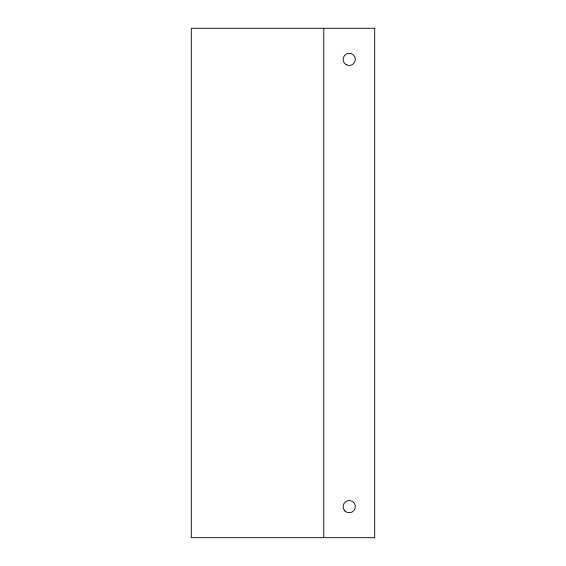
<?xml version="1.0" encoding="UTF-8"?>
<svg xmlns="http://www.w3.org/2000/svg" width="566" height="566" viewBox="0 0 566 566"><rect width="100%" height="100%" fill="white"/><g stroke="black" fill="none" stroke-linecap="round" stroke-linejoin="round"><path stroke-width="0.85" d="M323.752 28.3L323.752 537.7M374.692 28.3L191.308 28.3L191.308 537.7L374.692 537.7L374.692 28.3M346.166 64.666A6.113 6.113 0 0 0 355.335 59.373A6.113 6.113 0 0 0 346.166 54.081A6.113 6.113 0 0 0 346.166 64.666M344.899 510.949A6.113 6.113 0 0 0 355.13 508.211A6.113 6.113 0 0 0 347.637 500.719A6.113 6.113 0 0 0 344.899 510.949"/></g></svg>
